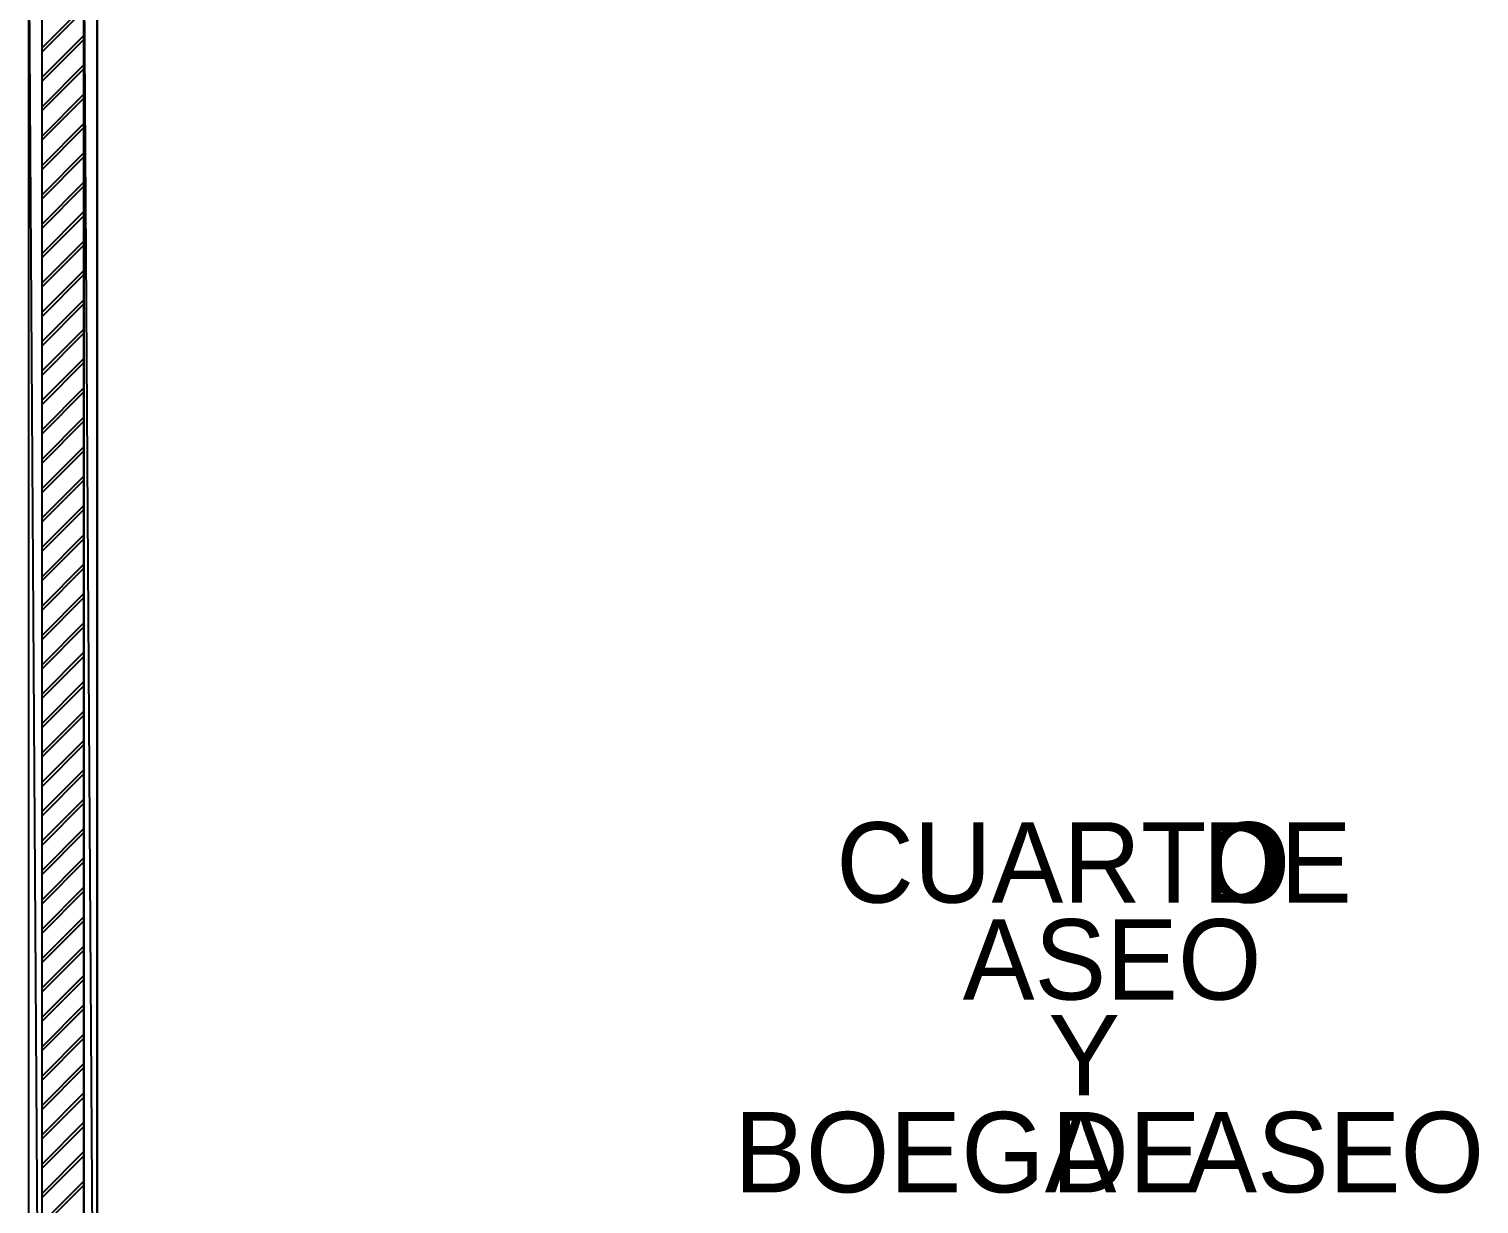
# Model space of a CAD drawing. Header units: millimetres. Extents: x 7649 to 34105, y 3983 to 25377.
# Drawn here: x 29368 to 32139, y 10522 to 12767 of the extents above; entities that cross this region are included whole.
import ezdxf

# ---------------------------------------------------------------- set-up
doc = ezdxf.new("R2010")
doc.units = ezdxf.units.MM

msp = doc.modelspace()

# ---------------------------------------------------------------- linework, layer by layer
at = {"layer": 'GEOMETRY', "color": 7}
for p, q in [((29368.04444, 9005.00556), (29368.04444, 12918.19306)), ((29368.04444, 12918.19306), (29392.91528, 9005.00556)), ((29368.04444, 12918.19306), (29392.91528, 9005.00556)), ((29392.91528, 9005.00556), (29392.91528, 12918.19306)), ((29472.81944, 9005.00556), (29472.81944, 12918.19306)), ((29472.81944, 12918.19306), (29498.21944, 9005.00556)), ((29472.81944, 12918.19306), (29498.21944, 9005.00556)), ((29498.21944, 9005.00556), (29498.21944, 12918.19306)), ((29392.91528, 12730.33889), (29472.81944, 12810.24306)), ((29392.91528, 12722.93056), (29472.81944, 12802.83472)), ((29392.91528, 12674.24722), (29472.81944, 12754.15139)), ((29392.91528, 12666.83889), (29472.81944, 12746.74306)), ((29392.91528, 12618.15556), (29472.81944, 12698.05972)), ((29392.91528, 12610.74722), (29472.81944, 12690.65139)), ((29392.91528, 12562.06389), (29472.81944, 12641.96806)), ((29392.91528, 12554.65556), (29472.81944, 12634.55972)), ((29392.91528, 12505.97222), (29472.81944, 12585.87639)), ((29392.91528, 12498.03472), (29472.81944, 12578.46806)), ((29392.91528, 12449.88056), (29472.81944, 12529.78472)), ((29392.91528, 12441.94306), (29472.81944, 12522.37639)), ((29392.91528, 12393.78889), (29472.81944, 12473.69306)), ((29392.91528, 12385.85139), (29472.81944, 12466.28472)), ((29392.91528, 12337.69722), (29472.81944, 12417.60139)), ((29392.91528, 12329.75972), (29472.81944, 12409.66389)), ((29392.91528, 12281.60556), (29472.81944, 12361.50972)), ((29392.91528, 12273.66806), (29472.81944, 12353.57222)), ((29392.91528, 12225.51389), (29472.81944, 12305.41806)), ((29392.91528, 12217.57639), (29472.81944, 12297.48056)), ((29392.91528, 12169.42222), (29472.81944, 12249.32639)), ((29392.91528, 12161.48472), (29472.81944, 12241.38889)), ((29392.91528, 12113.33056), (29472.81944, 12193.23472)), ((29392.91528, 12105.39306), (29472.81944, 12185.29722)), ((29392.91528, 12057.23889), (29472.81944, 12137.14306)), ((29392.91528, 12049.30139), (29472.81944, 12129.20556)), ((29392.91528, 12000.61806), (29472.81944, 12081.05139)), ((29392.91528, 11993.20972), (29472.81944, 12073.11389)), ((29392.91528, 11944.52639), (29472.81944, 12024.95972)), ((29392.91528, 11937.11806), (29472.81944, 12017.02222)), ((29392.91528, 11888.43472), (29472.81944, 11968.33889)), ((29392.91528, 11881.02639), (29472.81944, 11960.93056)), ((29392.91528, 11832.34306), (29472.81944, 11912.24722)), ((29392.91528, 11824.93472), (29472.81944, 11904.83889)), ((29392.91528, 11776.25139), (29472.81944, 11856.15556)), ((29392.91528, 11768.84306), (29472.81944, 11848.74722)), ((29392.91528, 11720.15972), (29472.81944, 11800.06389)), ((29392.91528, 11712.75139), (29472.81944, 11792.65556)), ((29392.91528, 11664.06806), (29472.81944, 11743.97222)), ((29392.91528, 11656.13056), (29472.81944, 11736.56389)), ((29392.91528, 11607.97639), (29472.81944, 11687.88056)), ((29392.91528, 11600.03889), (29472.81944, 11680.47222)), ((29392.91528, 11551.88472), (29472.81944, 11631.78889)), ((29392.91528, 11543.94722), (29472.81944, 11624.38056)), ((29392.91528, 11495.79306), (29472.81944, 11575.69722)), ((29392.91528, 11487.85556), (29472.81944, 11567.75972)), ((29392.91528, 11439.70139), (29472.81944, 11519.60556)), ((29392.91528, 11431.76389), (29472.81944, 11511.66806)), ((29392.91528, 11383.60972), (29472.81944, 11463.51389)), ((29392.91528, 11375.67222), (29472.81944, 11455.57639)), ((29392.91528, 11327.51806), (29472.81944, 11407.42222)), ((29392.91528, 11319.58056), (29472.81944, 11399.48472)), ((29392.91528, 11271.42639), (29472.81944, 11351.33056)), ((29392.91528, 11263.48889), (29472.81944, 11343.39306)), ((29392.91528, 11215.33472), (29472.81944, 11295.23889)), ((29392.91528, 11207.39722), (29472.81944, 11287.30139)), ((29392.91528, 11158.71389), (29472.81944, 11239.14722)), ((29392.91528, 11151.30556), (29472.81944, 11231.20972)), ((29392.91528, 11102.62222), (29472.81944, 11183.05556)), ((29392.91528, 11095.21389), (29472.81944, 11175.11806)), ((29392.91528, 11046.53056), (29472.81944, 11126.96389)), ((29392.91528, 11039.12222), (29472.81944, 11119.02639)), ((29392.91528, 10990.43889), (29472.81944, 11070.34306)), ((29392.91528, 10983.03056), (29472.81944, 11062.93472)), ((29392.91528, 10934.34722), (29472.81944, 11014.25139)), ((29392.91528, 10926.93889), (29472.81944, 11006.84306)), ((29392.91528, 10878.25556), (29472.81944, 10958.15972)), ((29392.91528, 10870.84722), (29472.81944, 10950.75139)), ((29392.91528, 10822.16389), (29472.81944, 10902.06806)), ((29392.91528, 10814.75556), (29472.81944, 10894.65972)), ((29392.91528, 10766.07222), (29472.81944, 10845.97639)), ((29392.91528, 10758.13472), (29472.81944, 10838.56806)), ((29392.91528, 10709.98056), (29472.81944, 10789.88472)), ((29392.91528, 10702.04306), (29472.81944, 10782.47639)), ((29392.91528, 10653.88889), (29472.81944, 10733.79306)), ((29392.91528, 10645.95139), (29472.81944, 10725.85556)), ((29392.91528, 10597.79722), (29472.81944, 10677.70139)), ((29392.91528, 10589.85972), (29472.81944, 10669.76389)), ((29392.91528, 10541.70556), (29472.81944, 10621.60972)), ((29392.91528, 10533.76806), (29472.81944, 10613.67222)), ((29392.91528, 10485.61389), (29472.81944, 10565.51806)), ((29392.91528, 10477.67639), (29472.81944, 10557.58056))]:
    msp.add_line(p, q, dxfattribs=at)
at = {"layer": 'RECTANGLES', "color": 7}
for p, q in [((29368.04444, 9005.00556), (29368.04444, 12918.19306)), ((29498.21944, 12918.19306), (29498.21944, 9005.00556)), ((29392.91528, 9029.87639), (29392.91528, 12893.32222)), ((29472.81944, 12893.32222), (29472.81944, 9029.87639))]:
    msp.add_line(p, q, dxfattribs=at)

# ---------------------------------------------------------------- texts
at = {"layer": 'TEXT'}
for s, p in [('CUARTO', (30910.56528, 11097.33913)), ('DE', (31610.52972, 11097.33913)), ('ASEO', (31152.39444, 10912.1308)), ('Y', (31315.90694, 10729.03913)), ('BOEGA', (30715.30278, 10543.8308)), ('DE', (31321.52884, 10543.8308)), ('ASEO', (31577.69585, 10543.8308))]:
    msp.add_text(s, height=153.66947, dxfattribs=at).set_placement(p)

doc.saveas('drawing.dxf')
